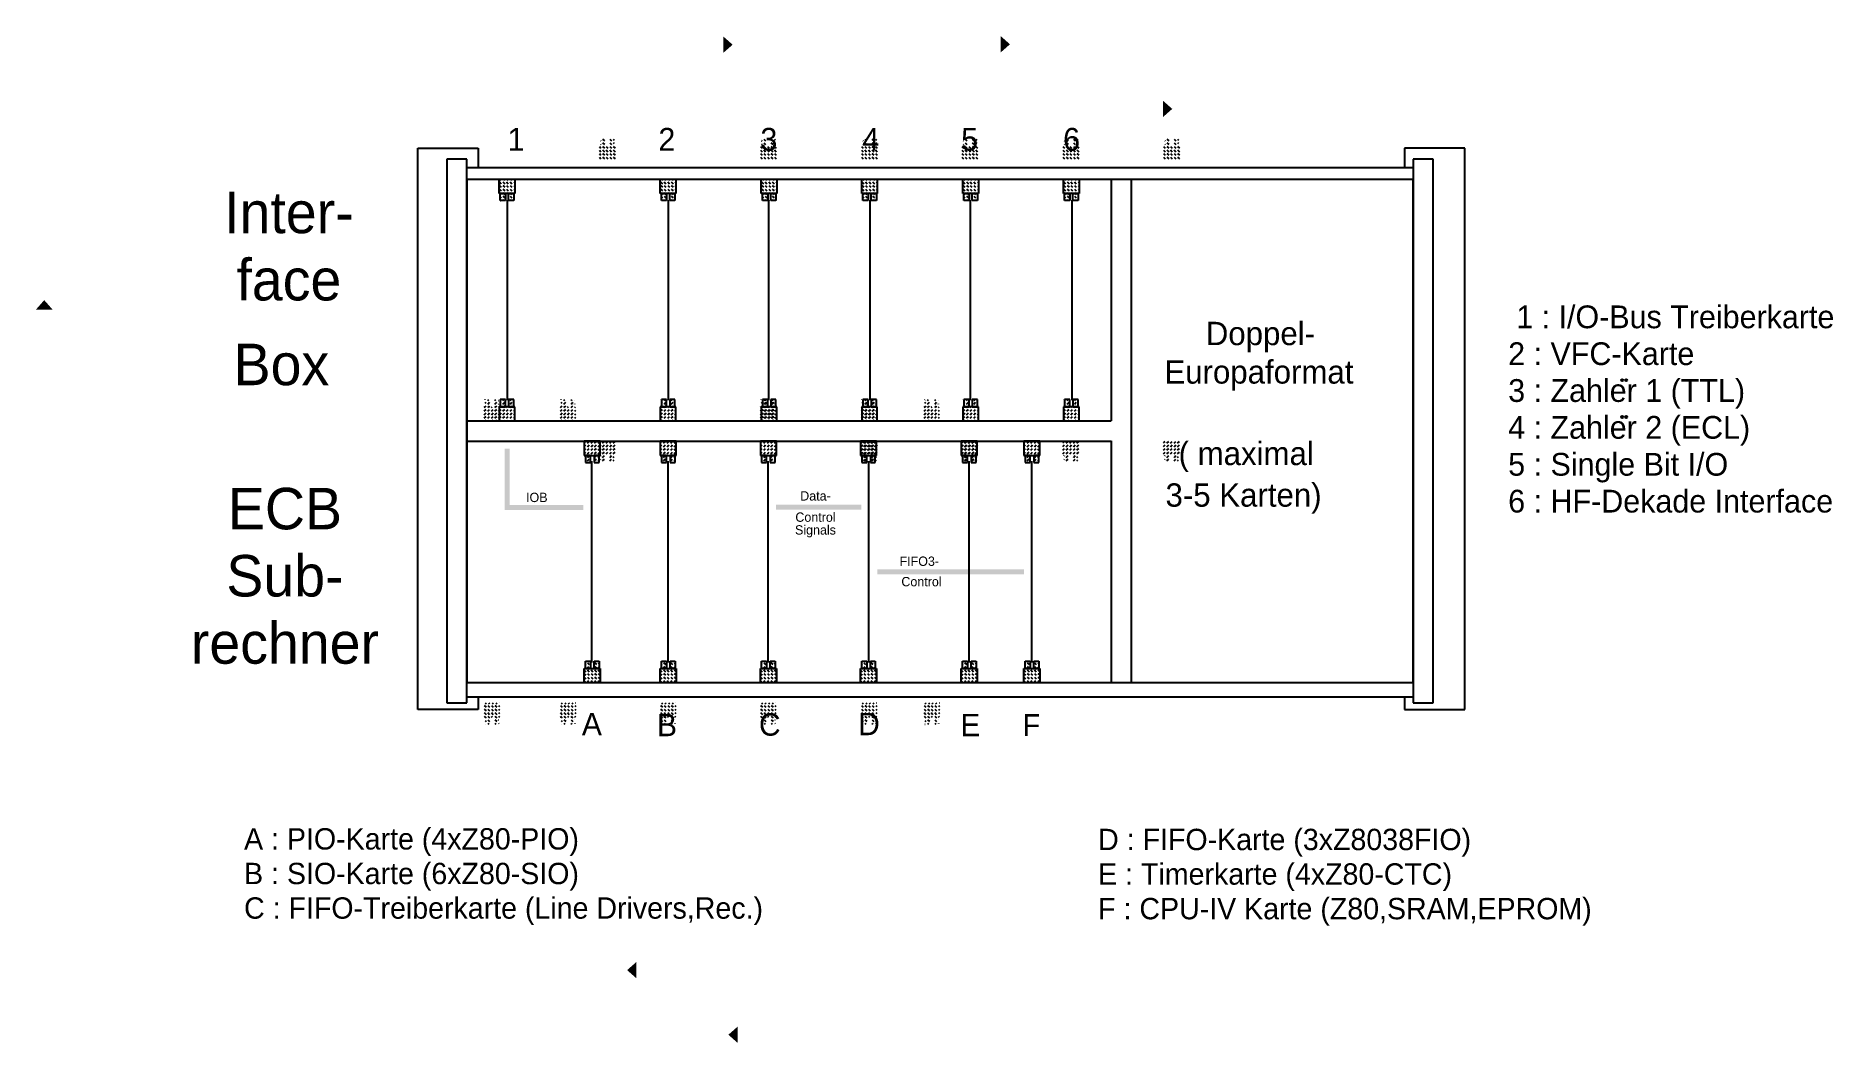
# Model space of a CAD drawing. Extents: x -9.3 to 8.6, y -4.6 to 5.4.
import ezdxf
from ezdxf.enums import TextEntityAlignment as Align

# ---------------------------------------------------------------- set-up
doc = ezdxf.new("R2010")
doc.units = 0
doc.layers.get('0').update_dxf_attribs({"color": 1, "linetype": 'CONTINUOUS'})
for name, color, linetype in [('CONTROL', 1, 'CONTINUOUS'), ('ECB', 1, 'CONTINUOUS'), ('IOB', 1, 'CONTINUOUS')]:
    doc.layers.add(name, color=color, linetype=linetype)

# ---------------------------------------------------------------- blocks, each defined once
blk = doc.blocks.new('RECTANG')
at = {"color": 0}
for p, q in [((1, 1), (0, 1)), ((0, 1), (0, 0)), ((1, 0), (1, 1)), ((0, 0), (1, 0))]:
    blk.add_line(p, q, dxfattribs=at)
blk = doc.blocks.new('*X')
at = {"color": 0}
for p, q in [((-3.068, 1.811), (-3.067, 1.812)), ((-3.068, 1.776), (-3.058, 1.785)), ((-3.041, 1.803), (-3.032, 1.812)), ((-3.041, 1.768), (-3.023, 1.785)), ((-2.97, 1.803), (-2.961, 1.812)), ((-2.97, 1.768), (-2.952, 1.785)), ((-2.934, 1.803), (-2.933, 1.804)), ((-3.076, 1.732), (-3.067, 1.741)), ((-3.076, 1.697), (-3.058, 1.715)), ((-3.076, 1.662), (-3.058, 1.679)), ((-3.076, 1.626), (-3.058, 1.644)), ((-3.067, 1.741), (-3.058, 1.75)), ((-3.067, 1.6), (-3.058, 1.609)), ((-3.041, 1.732), (-3.032, 1.741)), ((-3.041, 1.697), (-3.023, 1.715)), ((-3.041, 1.662), (-3.023, 1.679)), ((-3.041, 1.626), (-3.023, 1.644)), ((-3.032, 1.741), (-3.023, 1.75)), ((-3.031, 1.6), (-3.023, 1.609)), ((-3.005, 1.732), (-2.996, 1.741)), ((-3.005, 1.697), (-2.988, 1.715)), ((-3.005, 1.662), (-2.988, 1.679)), ((-3.005, 1.626), (-2.988, 1.644)), ((-2.996, 1.6), (-2.988, 1.609)), ((-2.97, 1.732), (-2.961, 1.741)), ((-2.97, 1.697), (-2.952, 1.715)), ((-2.97, 1.662), (-2.952, 1.679)), ((-2.97, 1.626), (-2.952, 1.644)), ((-2.961, 1.741), (-2.952, 1.75)), ((-2.961, 1.6), (-2.952, 1.609)), ((-2.934, 1.768), (-2.933, 1.769)), ((-2.934, 1.732), (-2.926, 1.741)), ((-2.934, 1.697), (-2.924, 1.707)), ((-2.934, 1.662), (-2.924, 1.672)), ((-2.934, 1.626), (-2.924, 1.637)), ((-2.925, 1.6), (-2.924, 1.601)), ((-2.084, 1.381), (-2.068, 1.397)), ((-2.084, 1.345), (-2.068, 1.361)), ((-2.084, 1.31), (-2.068, 1.326)), ((-2.084, 1.274), (-2.068, 1.29)), ((-2.072, 1.251), (-2.068, 1.255)), ((-2.051, 1.379), (-2.033, 1.397)), ((-2.051, 1.344), (-2.033, 1.361)), ((-2.051, 1.308), (-2.033, 1.326)), ((-2.051, 1.273), (-2.033, 1.29)), ((-2.051, 1.237), (-2.033, 1.255)), ((-2.015, 1.379), (-1.998, 1.397)), ((-2.015, 1.344), (-1.998, 1.361)), ((-2.015, 1.308), (-1.998, 1.326)), ((-2.015, 1.273), (-1.998, 1.29)), ((-1.98, 1.379), (-1.962, 1.397)), ((-1.98, 1.344), (-1.962, 1.361)), ((-1.98, 1.308), (-1.962, 1.326)), ((-1.98, 1.273), (-1.962, 1.29)), ((-1.98, 1.237), (-1.962, 1.255)), ((-1.945, 1.379), (-1.927, 1.397)), ((-1.945, 1.344), (-1.927, 1.361)), ((-1.945, 1.308), (-1.927, 1.326)), ((-1.945, 1.273), (-1.927, 1.29)), ((-2.072, 1.216), (-2.068, 1.22)), ((-2.051, 1.202), (-2.033, 1.22)), ((-1.98, 1.202), (-1.962, 1.22)), ((-1.945, 1.237), (-1.936, 1.246)), ((-1.945, 1.202), (-1.936, 1.211))]:
    blk.add_line(p, q, dxfattribs=at)
blk = doc.blocks.new('PFEIL')
at = {"layer": 'CONTROL', "color": 0}
for points in [[(-4.599, 1.4), (-4.599, 1.307), (-4.681, 1.307)], [(-4.599, 1.4), (-4.599, 1.307), (-4.517, 1.307)]]:
    blk.add_solid(points, dxfattribs=at)

msp = doc.modelspace()

# ---------------------------------------------------------------- linework, layer by layer
at = {"color": 0}
for p, q in [((-5.488, -1.268), (-5.488, 4.309)), ((-5.488, 4.309), (-4.889, 4.309)), ((-4.889, 4.309), (-4.889, 4.119)), ((4.314, 4.309), (4.314, 4.119)), ((4.913, 4.309), (4.314, 4.309)), ((4.913, -1.268), (4.913, 4.309)), ((-5, 4.119), (4.403, 4.119)), ((1.4, 4), (1.4, 1.6)), ((1.6, 4), (1.6, -1)), ((-5, 1.6), (1.4, 1.6)), ((-5, 1.4), (1.4, 1.4)), ((1.4, 1.401), (1.4, -1)), ((-5, -1.142), (4.403, -1.142)), ((-4.889, -1.142), (-4.889, -1.268)), ((4.314, -1.142), (4.314, -1.268)), ((-4.889, -1.268), (-5.488, -1.268)), ((4.314, -1.268), (4.913, -1.268))]:
    msp.add_line(p, q, dxfattribs=at)
at = {"layer": 'CONTROL', "color": 0}
for points in [[(-4.574, 1.326), (-4.624, 1.326), (-4.574, 0.764), (-4.624, 0.714)], [(-4.574, 0.764), (-4.624, 0.714), (-3.842, 0.764), (-3.842, 0.714)], [(-1.93, 0.769), (-1.93, 0.719), (-1.082, 0.769), (-1.082, 0.719)], [(-0.924, 0.126), (-0.924, 0.076), (0.536, 0.126), (0.536, 0.076)]]:
    msp.add_trace(points, dxfattribs=at)
at = {"layer": 'ECB', "color": 0}
for p, q in [((-3.758, -0.8), (-3.758, 1.2)), ((-3.001, -0.8), (-3.001, 1.2)), ((-2.006, -0.8), (-2.006, 1.2)), ((-1.008, -0.8), (-1.008, 1.2)), ((-0.01, -0.8), (-0.01, 1.2)), ((0.611, -0.8), (0.611, 1.2))]:
    msp.add_line(p, q, dxfattribs=at)
at = {"layer": 'IOB', "color": 0}
for p, q in [((-4.596, 1.805), (-4.596, 3.792)), ((-2.997, 1.805), (-2.997, 3.792)), ((-2.001, 1.805), (-2.001, 3.792)), ((-0.993, 1.805), (-0.993, 3.792)), ((0.004, 1.805), (0.004, 3.792)), ((1.012, 1.805), (1.012, 3.792))]:
    msp.add_line(p, q, dxfattribs=at)
for centre in [(6.476, 2.004), (6.517, 2.004), (6.476, 1.639), (6.517, 1.639)]:
    msp.add_circle(centre, 0.0101, dxfattribs=at)

# ---------------------------------------------------------------- block references
at = {"color": 0}
for p, xscale, yscale, zscale in [((-5.2, -1.2), 0.2000000000000002, 5.4, 0.2000000000000002), ((4.4, -1.2), 0.2000000000000002, 5.4, 0.2000000000000002), ((-5, -1), 9.4, 5, 9.4)]:
    msp.add_blockref('RECTANG', p, dxfattribs=dict(at, xscale=xscale, yscale=yscale, zscale=zscale))
at = {"layer": 'CONTROL', "color": 0}
for p, rotation in [((-3.76, 0.739), 270), ((-1.005, 0.743), 270), ((0.607, 0.101), 270), ((-2.008, 0.743), 90), ((-1.002, 0.101), 90)]:
    msp.add_blockref('PFEIL', p, dxfattribs=dict(at, rotation=rotation))
msp.add_blockref('PFEIL', (-4.599, 1.4), dxfattribs=at)
at = {"layer": 'ECB', "color": 0}
for p in [(-1.751, 0), (-0.995, 0), (0, 0), (0.994, 0), (1.995, 0), (2.618, 0)]:
    msp.add_blockref('*X', p, dxfattribs=at)
for p, xscale, yscale, zscale in [((-3.835, 1.258), 0.1586206069557869, 0.1416677635908912, 0.1586206069557869), ((-3.823, 1.187), 0.04956893967368359, 0.07083388179544547, 0.04956893967368359), ((-3.736, 1.187), 0.04956893967368359, 0.07083388179544547, 0.04956893967368359), ((-3.079, 1.258), 0.1586206069557869, 0.1416677635908912, 0.1586206069557869), ((-3.067, 1.187), 0.04956893967368359, 0.07083388179544547, 0.04956893967368359), ((-2.98, 1.187), 0.04956893967368359, 0.07083388179544547, 0.04956893967368359), ((-2.084, 1.258), 0.1586206069557869, 0.1416677635908912, 0.1586206069557869), ((-2.072, 1.187), 0.04956893967368359, 0.07083388179544547, 0.04956893967368359), ((-1.986, 1.187), 0.04956893967368359, 0.07083388179544547, 0.04956893967368359), ((-1.091, 1.258), 0.1586206069557869, 0.1416677635908912, 0.1586206069557869), ((-1.078, 1.187), 0.04956893967368359, 0.07083388179544547, 0.04956893967368359), ((-0.992, 1.187), 0.04956893967368359, 0.07083388179544547, 0.04956893967368359), ((-0.089, 1.258), 0.1586206069557869, 0.1416677635908912, 0.1586206069557869), ((-0.077, 1.187), 0.04956893967368359, 0.07083388179544547, 0.04956893967368359), ((0.01, 1.187), 0.04956893967368359, 0.07083388179544547, 0.04956893967368359), ((0.534, 1.258), 0.1586206069557869, 0.1416677635908912, 0.1586206069557869), ((0.546, 1.187), 0.04956893967368359, 0.07083388179544547, 0.04956893967368359), ((0.633, 1.187), 0.04956893967368359, 0.07083388179544547, 0.04956893967368359), ((-3.835, -0.859), 0.1586206069557869, -0.1416677635908912, 0.1586206069557869), ((-3.823, -0.788), 0.04956893967368359, -0.07083388179544547, 0.04956893967368359), ((-3.736, -0.788), 0.04956893967368359, -0.07083388179544547, 0.04956893967368359), ((-3.079, -0.859), 0.1586206069557869, -0.1416677635908912, 0.1586206069557869), ((-3.067, -0.788), 0.04956893967368359, -0.07083388179544547, 0.04956893967368359), ((-2.98, -0.788), 0.04956893967368359, -0.07083388179544547, 0.04956893967368359), ((-2.084, -0.859), 0.1586206069557869, -0.1416677635908912, 0.1586206069557869), ((-2.072, -0.788), 0.04956893967368359, -0.07083388179544547, 0.04956893967368359), ((-1.986, -0.788), 0.04956893967368359, -0.07083388179544547, 0.04956893967368359), ((-1.091, -0.859), 0.1586206069557869, -0.1416677635908912, 0.1586206069557869), ((-1.078, -0.788), 0.04956893967368359, -0.07083388179544547, 0.04956893967368359), ((-0.992, -0.788), 0.04956893967368359, -0.07083388179544547, 0.04956893967368359), ((-0.089, -0.859), 0.1586206069557869, -0.1416677635908912, 0.1586206069557869), ((-0.077, -0.788), 0.04956893967368359, -0.07083388179544547, 0.04956893967368359), ((0.01, -0.788), 0.04956893967368359, -0.07083388179544547, 0.04956893967368359), ((0.534, -0.859), 0.1586206069557869, -0.1416677635908912, 0.1586206069557869), ((0.546, -0.788), 0.04956893967368359, -0.07083388179544547, 0.04956893967368359), ((0.633, -0.788), 0.04956893967368359, -0.07083388179544547, 0.04956893967368359)]:
    msp.add_blockref('RECTANG', p, dxfattribs=dict(at, xscale=xscale, yscale=yscale, zscale=zscale))
at = {"layer": 'ECB', "color": 0, "yscale": -1}
for p in [(-1.751, 0.399), (-0.995, 0.399), (0, 0.399), (0.994, 0.399), (1.995, 0.399), (2.618, 0.399)]:
    msp.add_blockref('*X', p, dxfattribs=at)
at = {"layer": 'IOB', "color": 0, "yscale": -1}
for p in [(-1.6, 5.601), (0, 5.601), (1.004, 5.601), (2.001, 5.601), (3.005, 5.601), (4.005, 5.601)]:
    msp.add_blockref('*X', p, dxfattribs=at)
at = {"layer": 'IOB', "color": 0}
for p, xscale, yscale, zscale in [((-4.679, 4.001), 0.1549776332657471, -0.1412225416397042, 0.1549776332657471), ((-3.079, 4.001), 0.1549776332657471, -0.1412225416397042, 0.1549776332657471), ((-2.075, 4.001), 0.1549776332657471, -0.1412225416397042, 0.1549776332657471), ((-1.078, 4.001), 0.1549776332657471, -0.1412225416397042, 0.1549776332657471), ((-0.074, 4.001), 0.1549776332657471, -0.1412225416397042, 0.1549776332657471), ((0.926, 4.001), 0.1549776332657471, -0.1412225416397042, 0.1549776332657471), ((-4.668, 3.859), 0.05278223741659493, -0.0706112708198523, 0.05278223741659493), ((-4.585, 3.859), 0.05165921108858251, -0.0706112708198523, 0.05165921108858251), ((-3.068, 3.859), 0.05278223741659493, -0.0706112708198523, 0.05278223741659493), ((-2.985, 3.859), 0.05165921108858251, -0.0706112708198523, 0.05165921108858251), ((-2.064, 3.859), 0.05278223741659493, -0.0706112708198523, 0.05278223741659493), ((-1.981, 3.859), 0.05165921108858251, -0.0706112708198523, 0.05165921108858251), ((-1.067, 3.859), 0.05278223741659493, -0.0706112708198523, 0.05278223741659493), ((-0.984, 3.859), 0.05165921108858251, -0.0706112708198523, 0.05165921108858251), ((-0.063, 3.859), 0.05278223741659493, -0.0706112708198523, 0.05278223741659493), ((0.02, 3.859), 0.05165921108858251, -0.0706112708198523, 0.05165921108858251), ((0.937, 3.859), 0.05278223741659493, -0.0706112708198523, 0.05278223741659493), ((1.02, 3.859), 0.05165921108858251, -0.0706112708198523, 0.05165921108858251), ((-4.668, 1.741), 0.05278223741659493, 0.0706112708198523, 0.05278223741659493), ((-4.585, 1.741), 0.05165921108858251, 0.0706112708198523, 0.05165921108858251), ((-3.068, 1.741), 0.05278223741659493, 0.0706112708198523, 0.05278223741659493), ((-2.985, 1.741), 0.05165921108858251, 0.0706112708198523, 0.05165921108858251), ((-2.064, 1.741), 0.05278223741659493, 0.0706112708198523, 0.05278223741659493), ((-1.981, 1.741), 0.05165921108858251, 0.0706112708198523, 0.05165921108858251), ((-1.067, 1.741), 0.05278223741659493, 0.0706112708198523, 0.05278223741659493), ((-0.984, 1.741), 0.05165921108858251, 0.0706112708198523, 0.05165921108858251), ((-0.063, 1.741), 0.05278223741659493, 0.0706112708198523, 0.05278223741659493), ((0.02, 1.741), 0.05165921108858251, 0.0706112708198523, 0.05165921108858251), ((0.937, 1.741), 0.05278223741659493, 0.0706112708198523, 0.05278223741659493), ((1.02, 1.741), 0.05165921108858251, 0.0706112708198523, 0.05165921108858251), ((-4.679, 1.6), 0.1549776332657471, 0.1412225416397042, 0.1549776332657471), ((-3.079, 1.6), 0.1549776332657471, 0.1412225416397042, 0.1549776332657471), ((-2.075, 1.6), 0.1549776332657471, 0.1412225416397042, 0.1549776332657471), ((-1.078, 1.6), 0.1549776332657471, 0.1412225416397042, 0.1549776332657471), ((-0.074, 1.6), 0.1549776332657471, 0.1412225416397042, 0.1549776332657471), ((0.926, 1.6), 0.1549776332657471, 0.1412225416397042, 0.1549776332657471)]:
    msp.add_blockref('RECTANG', p, dxfattribs=dict(at, xscale=xscale, yscale=yscale, zscale=zscale))
for p in [(-1.6, 0), (0, 0), (1.004, 0), (2.001, 0), (3.005, 0), (4.005, 0)]:
    msp.add_blockref('*X', p, dxfattribs=at)

# ---------------------------------------------------------------- texts
at = {"layer": 'CONTROL', "color": 0}
for s, height, p in [('Doppel-', 0.2318, (2.34, 2.353)), ('Europaformat', 0.23176, (1.929, 1.971)), ('( maximal', 0.2318, (2.07, 1.161)), (' 3-5 Karten)', 0.23176, (1.854, 0.748)), ('FIFO3-', 0.0927, (-0.702, 0.16))]:
    msp.add_text(s, height=height, dxfattribs=at).set_placement(p)
for s, p in [('Data-', (-1.537, 0.809)), ('IOB', (-4.305, 0.794)), ('Signals', (-1.537, 0.471)), ('Control', (-1.537, 0.598)), ('Control', (-0.484, -0.043))]:
    msp.add_text(s, height=0.0927, dxfattribs=at).set_placement(p, align=Align.CENTER)
at = {"layer": 'ECB', "color": 0}
for s, height, p in [('ECB', 0.4123, (-6.807, 0.523)), ('Sub-', 0.4123, (-6.807, -0.144)), ('rechner', 0.4123, (-6.807, -0.812)), ('A', 0.222, (-3.758, -1.522)), ('B', 0.222, (-3.012, -1.532)), ('C', 0.222, (-1.991, -1.527)), ('D', 0.222, (-1.005, -1.522)), ('E', 0.222, (0.002, -1.532)), ('F', 0.217, (0.608, -1.53))]:
    msp.add_text(s, height=height, dxfattribs=at).set_placement(p, align=Align.CENTER)
for s, p in [('A : PIO-Karte (4xZ80-PIO)', (-7.213, -2.658)), ('D : FIFO-Karte (3xZ8038FIO)', (1.271, -2.664)), ('B : SIO-Karte (6xZ80-SIO)', (-7.213, -3.002)), ('E : Timerkarte (4xZ80-CTC)', (1.271, -3.007)), ('C : FIFO-Treiberkarte (Line Drivers,Rec.)', (-7.213, -3.345)), ('F : CPU-IV Karte (Z80,SRAM,EPROM)', (1.271, -3.351))]:
    msp.add_text(s, height=0.21216, dxfattribs=at).set_placement(p)
at = {"layer": 'IOB', "color": 0}
for s, height, p in [('1', 0.226, (-4.596, 4.285)), ('1 : I/O-Bus Treiberkarte', 0.22619, (5.424, 2.521)), ('2 : VFC-Karte', 0.22619, (5.344, 2.155)), ('3 : Zahler 1 (TTL)', 0.22619, (5.344, 1.789)), ('4 : Zahler 2 (ECL)', 0.22619, (5.344, 1.423)), ('5 : Single Bit I/O', 0.22619, (5.344, 1.056)), ('6 : HF-Dekade Interface', 0.22619, (5.344, 0.69))]:
    msp.add_text(s, height=height, dxfattribs=at).set_placement(p)
for s, height, p in [('2', 0.226, (-3.013, 4.285)), ('3', 0.226, (-2, 4.285)), ('4', 0.226, (-0.987, 4.285)), ('5', 0.226, (-0.006, 4.285)), ('6', 0.226, (1.007, 4.285)), ('Inter-', 0.4123, (-6.768, 3.465)), ('face', 0.4123, (-6.768, 2.797)), ('Box', 0.4123, (-6.842, 1.955))]:
    msp.add_text(s, height=height, dxfattribs=at).set_placement(p, align=Align.CENTER)

doc.saveas('drawing.dxf')
